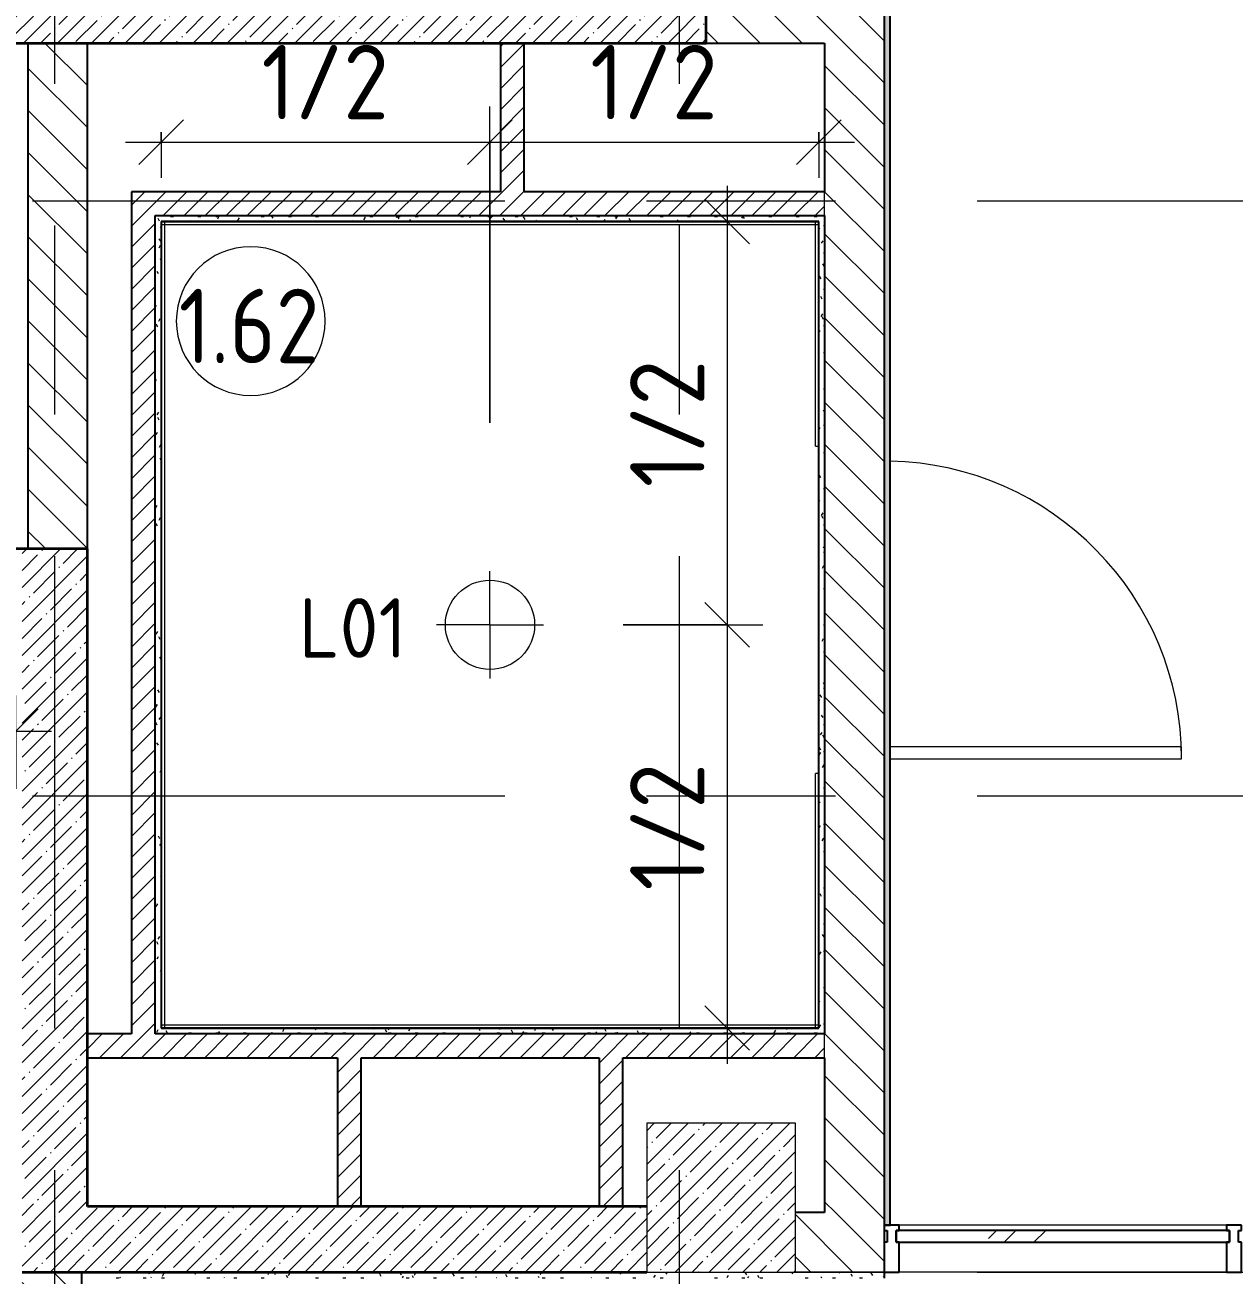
# Model space of a CAD drawing. Header units: millimetres. Extents: x 81425 to 274970, y -8553 to 29000.
# Drawn here: x 98510 to 102574, y 13390 to 17591 of the extents above; entities that cross this region are included whole.
import ezdxf

# ---------------------------------------------------------------- set-up
doc = ezdxf.new("R2010")
doc.units = ezdxf.units.MM
doc.linetypes.add('Осевая', pattern=[3175, 635, -476.25, 1587.5, -476.25])
for name, color, linetype, lineweight in [('A-ANNO-DIMS', 7, 'Continuous', 9), ('A-ANNO-DIMS-100', 7, 'Continuous', 9), ('A-ANNO-NOTE', 7, 'Continuous', 9), ('A-AREA-IDEN', 7, 'Continuous', 9), ('A-DOOR', 7, 'Continuous', 9), ('A-DOOR-1', 7, 'Continuous', 13), ('A-GLAZ-CURT', 7, 'Continuous', 9), ('A-GLAZ-CURT-1', 7, 'Continuous', 25), ('A-GLAZ-CWMG', 7, 'Continuous', 9), ('A-GLAZ-CWMG-1', 7, 'Continuous', 25), ('A-WALL', 7, 'Continuous', 9), ('E-LITE-EQPM-IDEN', 7, 'Continuous', 9), ('I-WALL', 7, 'Continuous', 9), ('S-COLS', 7, 'Continuous', 9), ('Оси-2', 7, 'Осевая', 9)]:
    doc.layers.add(name, color=color, linetype=linetype, lineweight=lineweight)
for name, color, linetype, lineweight, true_color in [('A-WALL-1', 7, 'Continuous', 35, 0x3c3c3c), ('A-WALL-2', 7, 'Continuous', 25, 0x3c3c3c), ('A-WALL-FNSH-2', 7, 'Continuous', 13, 0x3c3c3c)]:
    doc.layers.add(name, color=color, linetype=linetype, lineweight=lineweight, true_color=true_color)
doc.styles.add('GOST Common', font='GOST_Common.ttf', dxfattribs={"height": 200})
doc.styles.add('GOST Common_1', font='GOST_Common.ttf', dxfattribs={"width": 0.9, "height": 250})
doc.styles.add('ISOCPEUR', font='isocpeur.ttf', dxfattribs={"width": 0.9, "height": 250})
doc.dimstyles.new('ISO-2_5_0_9К_БОЛЬШОЙ_1', dxfattribs={"dimscale": 304.8, "dimtxt": 248.995294, "dimasz": 0.492126, "dimexe": 0.393701, "dimexo": 0.984252, "dimgap": 0, "dimtad": 1, "dimdec": 0, "dimrnd": 10, "dimzin": 0, "dimdsep": 46, "dimtxsty": 'ISOCPEUR', "dimblk1": 'OBLIQUE', "dimblk2": 'OBLIQUE', "dimsah": 1, "dimcen": 0.09, "dimdle": 0.393701, "dimazin": 0, "dimtfac": 1, "dimtdec": 4, "dimtix": 1, "dimtmove": 0, "dimatfit": 3, "dimfxl": 1, "dimtvp": 1, "dimtolj": 1, "dimtzin": 0, "dimarcsym": 2})
pattern_1 = [(135, (0, 0), (-70.71068, -70.71068), [])]
pattern_2 = [(45, (0, 0), (-57.024626, 57.024626), []), (45, (57.025, 0), (-57.024626, 57.024626), [100.806, -20.161, 3.353, -16.808])]
pattern_3 = [(45, (0, 0), (-35.35534, 35.35534), [])]
pattern_4 = [(0, (0, 0), (121.92, 30.48), [10.058, -81.382, 10.058, -81.382, -487.68]), (0, (0, 0), (121.92, 30.48), [-182.88, 10.058, -172.822, 10.058, -81.382, -213.36]), (0, (0, 0), (121.92, 30.48), [-457.2, 10.058, -50.902, 10.058, -142.342]), (120, (45.72, 15.24), (-87.356454, 90.345817), [10.058, -81.382, 10.058, -81.382, -487.68]), (120, (45.72, 15.24), (-87.356454, 90.345817), [-182.88, 10.058, -172.822, 10.058, -81.382, -213.36]), (120, (45.72, 15.24), (-87.356454, 90.345817), [-457.2, 10.058, -50.902, 10.058, -142.342]), (240, (60.96, 76.2), (-34.563546, -120.825817), [10.058, -81.382, 10.058, -81.382, -487.68]), (240, (60.96, 76.2), (-34.563546, -120.825817), [-182.88, 10.058, -172.822, 10.058, -81.382, -213.36]), (240, (60.96, 76.2), (-34.563546, -120.825817), [-457.2, 10.058, -50.902, 10.058, -142.342])]

# ---------------------------------------------------------------- blocks, each defined once
blk = doc.blocks.new('110_Дверь_СКБ_1Ст_Внутренняя1 - Д-4 1100x2100h_су мгн-31800557-План расстановки осветительного оборудования 1 этажа в осях 23-33')
at = {"layer": 'A-DOOR'}
blk.add_arc((512.5, 100), 1000, 90, 178.8508, dxfattribs=at)
at = {"layer": 'A-DOOR-1'}
for p, q in [((512.5, 1100), (472.5, 1100)), ((472.5, 1100), (472.5, 120)), ((512.5, 120), (512.5, 1100))]:
    blk.add_line(p, q, dxfattribs=at)
blk = doc.blocks.new('BSC_Колонна _Прямоугольная - 500х500-17857564-План расстановки осветительного оборудования 1 этажа в осях 23-33')
at = {"layer": 'S-COLS'}
h = blk.add_hatch(dxfattribs=at)
h.set_pattern_fill('FP_25', color=256, style=0, pattern_type=2)
h.set_pattern_definition([(45, (-100850, -13650), (-57.024626, 57.024626), []), (45, (-100792.975, -13650), (-57.024626, 57.024626), [100.806, -20.161, 3.353, -16.808])])
h.paths.add_polyline_path([(-250, -250), (250, -250), (250, 250), (-250, 250), (-250, -32.9)])
for p, q in [((250, 250), (-250, 250)), ((-250, 250), (-250, -250)), ((250, -250), (250, 250)), ((-250, -250), (250, -250))]:
    blk.add_line(p, q, dxfattribs=at)
blk = doc.blocks.new('Системная панель - Стекло - 40мм-32352615-План расстановки осветительного оборудования 1 этажа в осях 23-33')
at = {"layer": 'A-GLAZ-CURT'}
h = blk.add_hatch(dxfattribs=at)
h.set_pattern_fill('FP_37', color=256, style=0, pattern_type=2)
h.set_pattern_definition([(225, (102098.5, 13440), (282.8427, -282.8427), [200, -600]), (225, (102298.5, 13540), (282.8427, -282.8427), [600, -200]), (225, (101898.5, 13640), (282.8427, -282.8427), [200, -600])])
h.paths.add_polyline_path([(-560.5, 40), (-560.5, 0), (560.5, 0), (560.5, 40), (188.1, 40)])
at = {"layer": 'A-GLAZ-CURT-1'}
for p, q in [((560.5, 40), (-560.5, 40)), ((-560.5, 40), (-560.5, 0)), ((560.5, 0), (560.5, 40)), ((-560.5, 0), (560.5, 0))]:
    blk.add_line(p, q, dxfattribs=at)
blk = doc.blocks.new('Прямоугольный импост - Импост структурный с накладкой - 160мм Темный-32352607-План расстановки осветительного оборудования 1 этажа в осях 23-33')
at = {"layer": 'A-GLAZ-CWMG-1'}
for p, q in [((-50, 0), (-50, 17)), ((-50, 17), (0, 17)), ((-40, 0), (-50, 0)), ((-40, -40), (-40, 0)), ((0, 0), (-10, 0)), ((-10, 0), (-10, -40)), ((0, 17), (0, 0)), ((-50, -140), (-50, -40)), ((-50, -40), (-40, -40)), ((-10, -40), (0, -40)), ((0, -40), (0, -140)), ((0, -140), (-50, -140))]:
    blk.add_line(p, q, dxfattribs=at)
blk = doc.blocks.new('Прямоугольный импост - Импост структурный с накладкой - 160мм Темный-32352613-План расстановки осветительного оборудования 1 этажа в осях 23-33')
at = {"layer": 'A-GLAZ-CWMG'}
for p, q in [((102549, 13557), (101448, 13557)), ((102549, 13400), (101448, 13400))]:
    blk.add_line(p, q, dxfattribs=at)
blk = doc.blocks.new('Прямоугольный импост - Импост структурный с накладкой - 160мм Темный-32352604-План расстановки осветительного оборудования 1 этажа в осях 23-33')
at = {"layer": 'A-GLAZ-CWMG-1'}
for p, q in [((-25, 0), (-25, 17)), ((-25, 17), (25, 17)), ((-15, 0), (-25, 0)), ((-15, -40), (-15, 0)), ((25, 0), (15, 0)), ((15, 0), (15, -40)), ((25, 17), (25, 0)), ((-25, -140), (-25, -40)), ((-25, -40), (-15, -40)), ((15, -40), (25, -40)), ((25, -40), (25, -140)), ((25, -140), (-25, -140))]:
    blk.add_line(p, q, dxfattribs=at)
blk = doc.blocks.new('DIMBLOCK27-План расстановки осветительного оборудования 1 этажа в осях 23-33')
at = {"layer": 'A-ANNO-DIMS-100'}
for p, q in [((98479, 15023.5), (98479, 15337.5)), ((96650, 15229.9), (96650, 15097.5)), ((96650, 15217.5), (96650, 15229.9)), ((96650, 15217.5), (98599, 15217.5)), ((98479, 15217.5), (98479, 15023.5))]:
    blk.add_line(p, q, dxfattribs=at)
at = {"layer": 'A-ANNO-DIMS-100', "lineweight": 20}
for p, q in [((96650, 15217.5), (96725, 15292.5)), ((98479, 15217.5), (98554, 15292.5)), ((96650, 15217.5), (96575, 15142.5)), ((98479, 15217.5), (98404, 15142.5))]:
    blk.add_line(p, q, dxfattribs=at)
at = {"layer": 'A-ANNO-DIMS-100', "color": 0, "insert": (97349, 15544.1), "char_height": 250, "width": 517.144, "attachment_point": 1, "line_spacing_factor": 1.149209, "style": 'ISOCPEUR'}
blk.add_mtext('1/2', dxfattribs=at)
blk = doc.blocks.new('_Oblique')
at = {"color": 0, "linetype": 'ByBlock', "lineweight": -2}
blk.add_line((-0.5, -0.5), (0.5, 0.5), dxfattribs=at)
blk = doc.blocks.new('DIMBLOCK106-План расстановки осветительного оборудования 1 этажа в осях 23-33')
at = {"layer": 'A-ANNO-DIMS-100'}
for p, q in [((100073, 16253.3), (100073, 17317)), ((98968, 17230), (98968, 17077)), ((98968, 17197), (98968, 17230)), ((98848, 17197), (100073, 17197)), ((100073, 17197), (100073, 16253.3))]:
    blk.add_line(p, q, dxfattribs=at)
at = {"layer": 'A-ANNO-DIMS-100', "lineweight": 20}
for p, q in [((98968, 17197), (99043, 17272)), ((100073, 17197), (100148, 17272)), ((98968, 17197), (98893, 17122)), ((100073, 17197), (99998, 17122))]:
    blk.add_line(p, q, dxfattribs=at)
at = {"layer": 'A-ANNO-DIMS-100', "color": 0, "insert": (99305, 17523.6), "char_height": 250, "width": 517.144, "attachment_point": 1, "line_spacing_factor": 1.149209, "style": 'ISOCPEUR'}
blk.add_mtext('1/2', dxfattribs=at)
blk = doc.blocks.new('DIMBLOCK107-План расстановки осветительного оборудования 1 этажа в осях 23-33')
at = {"layer": 'A-ANNO-DIMS-100'}
for p, q in [((100073, 16253.3), (100073, 17317)), ((101178, 17230), (101178, 17077)), ((101178, 17197), (101178, 17230)), ((100073, 17197), (101298, 17197)), ((100073, 17197), (100073, 16253.3))]:
    blk.add_line(p, q, dxfattribs=at)
at = {"layer": 'A-ANNO-DIMS-100', "lineweight": 20}
for p, q in [((100073, 17197), (100148, 17272)), ((101178, 17197), (101253, 17272)), ((100073, 17197), (99998, 17122)), ((101178, 17197), (101103, 17122))]:
    blk.add_line(p, q, dxfattribs=at)
at = {"layer": 'A-ANNO-DIMS-100', "color": 0, "insert": (100410, 17523.6), "char_height": 250, "width": 517.144, "attachment_point": 1, "line_spacing_factor": 1.149209, "style": 'ISOCPEUR'}
blk.add_mtext('1/2', dxfattribs=at)
blk = doc.blocks.new('DIMBLOCK108-План расстановки осветительного оборудования 1 этажа в осях 23-33')
at = {"layer": 'A-ANNO-DIMS-100'}
for p, q in [((100870.7, 17050), (100870.7, 15575)), ((100676.8, 16930), (100990.7, 16930)), ((100870.7, 16930), (100676.8, 16930)), ((100520.5, 15575), (100990.7, 15575)), ((100870.7, 15575), (100520.5, 15575))]:
    blk.add_line(p, q, dxfattribs=at)
at = {"layer": 'A-ANNO-DIMS-100', "lineweight": 20}
for p, q in [((100870.7, 16930), (100795.7, 17005)), ((100870.7, 16930), (100945.7, 16855)), ((100870.7, 15575), (100795.7, 15650)), ((100870.7, 15575), (100945.7, 15500))]:
    blk.add_line(p, q, dxfattribs=at)
at = {"layer": 'A-ANNO-DIMS-100', "color": 0, "insert": (100544.1, 16037), "char_height": 250, "width": 517.144, "attachment_point": 1, "rotation": 90, "line_spacing_factor": 1.149209, "style": 'ISOCPEUR'}
blk.add_mtext('1/2', dxfattribs=at)
blk = doc.blocks.new('DIMBLOCK109-План расстановки осветительного оборудования 1 этажа в осях 23-33')
at = {"layer": 'A-ANNO-DIMS-100', "lineweight": 20}
for p, q in [((100870.7, 15575), (100795.7, 15650)), ((100870.7, 15575), (100945.7, 15500)), ((100870.7, 14220), (100795.7, 14295)), ((100870.7, 14220), (100945.7, 14145))]:
    blk.add_line(p, q, dxfattribs=at)
at = {"layer": 'A-ANNO-DIMS-100'}
for p, q in [((100520.5, 15575), (100990.7, 15575)), ((100870.7, 15575), (100520.5, 15575)), ((100870.7, 15575), (100870.7, 14100)), ((100676.8, 14220), (100990.7, 14220)), ((100870.7, 14220), (100676.8, 14220))]:
    blk.add_line(p, q, dxfattribs=at)
at = {"layer": 'A-ANNO-DIMS-100', "color": 0, "insert": (100544.1, 14682), "char_height": 250, "width": 517.144, "attachment_point": 1, "rotation": 90, "line_spacing_factor": 1.149209, "style": 'ISOCPEUR'}
blk.add_mtext('1/2', dxfattribs=at)
blk = doc.blocks.new('Марка_Помещения - Номер-25198446-План расстановки осветительного оборудования 1 этажа в осях 23-33')
at = {"layer": 'A-AREA-IDEN'}
for start, end in [(360, 180), (180, 360)]:
    blk.add_arc((0, 0), 2.5, start, end, dxfattribs=at)

msp = doc.modelspace()

# ---------------------------------------------------------------- hatches: boundary and pattern name
at = {"layer": 'I-WALL'}
h = msp.add_hatch(dxfattribs=at)
h.set_pattern_fill('FP_1', color=256, style=0, pattern_type=2)
h.set_pattern_definition(pattern_2)
h.paths.add_polyline_path([(100108, 17530), (100800, 17530), (100800, 17750), (94800, 17750), (94800, 17530), (98720, 17530)])
h = msp.add_hatch(dxfattribs=at)
h.set_pattern_fill('FP_3', color=256, style=0, pattern_type=2)
h.set_pattern_definition(pattern_1)
h.paths.add_polyline_path([(101198, 17530), (101398, 17530), (101398, 17730), (100800, 17730), (100800, 17530)])
h = msp.add_hatch(dxfattribs=at)
h.set_pattern_fill('FP_38', color=256, style=0, pattern_type=2)
h.set_pattern_definition(pattern_4)
h.paths.add_polyline_path([(101398, 13557), (101418, 13557), (101418, 17750), (101398, 17750), (101398, 13617.1)])
h = msp.add_hatch(dxfattribs=at)
h.set_pattern_fill('FP_3', color=256, style=0, pattern_type=2)
h.set_pattern_definition(pattern_1)
h.paths.add_polyline_path([(98720, 15830), (98720, 17530), (98520, 17530), (98520, 15830)])
h = msp.add_hatch(dxfattribs=at)
h.set_pattern_fill('FP_2', color=256, style=0, pattern_type=2)
h.set_pattern_definition(pattern_3)
h.paths.add_polyline_path([(100188, 17030), (100188, 17530), (100108, 17530), (100108, 17030)])
h = msp.add_hatch(dxfattribs=at)
h.set_pattern_fill('FP_3', color=256, style=0, pattern_type=2)
h.set_pattern_definition(pattern_1)
h.paths.add_polyline_path([(101398, 13600), (101398, 17530), (101198, 17530), (101198, 13600)])
h = msp.add_hatch(dxfattribs=at)
h.set_pattern_fill('FP_2', color=256, style=0, pattern_type=2)
h.set_pattern_definition(pattern_3)
h.paths.add_polyline_path([(98868, 14200), (98948, 14200), (98948, 17030), (98868, 17030), (98868, 14834.9)])
h = msp.add_hatch(dxfattribs=at)
h.set_pattern_fill('FP_2', color=256, style=0, pattern_type=2)
h.set_pattern_definition(pattern_3)
h.paths.add_polyline_path([(101198, 16950), (101198, 17030), (98948, 17030), (98948, 16950), (100479, 16950)])
h = msp.add_hatch(dxfattribs=at)
h.set_pattern_fill('FP_38', color=256, style=0, pattern_type=2)
h.set_pattern_definition(pattern_4)
h.paths.add_polyline_path([(101178, 16930), (101178, 16950), (98948, 16950), (98948, 16930), (100479, 16930)])
h = msp.add_hatch(dxfattribs=at)
h.set_pattern_fill('FP_38', color=256, style=0, pattern_type=2)
h.set_pattern_definition(pattern_4)
h.paths.add_polyline_path([(98948, 14200), (98968, 14200), (98968, 16930), (98948, 16930), (98948, 14834.9)])
h = msp.add_hatch(dxfattribs=at)
h.set_pattern_fill('FP_38', color=256, style=0, pattern_type=2)
h.set_pattern_definition(pattern_4)
h.paths.add_polyline_path([(101178, 14220), (101198, 14220), (101198, 16950), (101178, 16950), (101178, 14233)])
h = msp.add_hatch(dxfattribs=at)
h.set_pattern_fill('FP_1', color=256, style=0, pattern_type=2)
h.set_pattern_definition(pattern_2)
h.paths.add_polyline_path([(98500, 13620), (98720, 13620), (98720, 15830), (98500, 15830), (98500, 14040)])
h = msp.add_hatch(dxfattribs=at)
h.set_pattern_fill('FP_2', color=256, style=0, pattern_type=2)
h.set_pattern_definition(pattern_3)
h.paths.add_polyline_path([(100520, 14120), (101198, 14120), (101198, 14200), (98720, 14200), (98720, 14120), (100479, 14120)])
h = msp.add_hatch(dxfattribs=at)
h.set_pattern_fill('FP_38', color=256, style=0, pattern_type=2)
h.set_pattern_definition(pattern_4)
h.paths.add_polyline_path([(100479, 14200), (101198, 14200), (101198, 14220), (98968, 14220), (98968, 14200), (99147.5, 14200)])
h = msp.add_hatch(dxfattribs=at)
h.set_pattern_fill('FP_2', color=256, style=0, pattern_type=2)
h.set_pattern_definition(pattern_3)
h.paths.add_polyline_path([(99640, 13620), (99640, 14120), (99560, 14120), (99560, 13620)])
h = msp.add_hatch(dxfattribs=at)
h.set_pattern_fill('FP_2', color=256, style=0, pattern_type=2)
h.set_pattern_definition(pattern_3)
h.paths.add_polyline_path([(100440, 13620), (100520, 13620), (100520, 14120), (100440, 14120)])
h = msp.add_hatch(dxfattribs=at)
h.set_pattern_fill('FP_1', color=256, style=0, pattern_type=2)
h.set_pattern_definition(pattern_2)
h.paths.add_polyline_path([(100479, 13400), (100600, 13400), (100600, 13620), (98500, 13620), (98500, 13400), (99147.5, 13400)])
h = msp.add_hatch(dxfattribs=at)
h.set_pattern_fill('FP_3', color=256, style=0, pattern_type=2)
h.set_pattern_definition(pattern_1)
h.paths.add_polyline_path([(110550, 13400), (110550, 13600), (109829, 13600), (109829, 13400), (110464.9, 13400)])
h.paths.add_polyline_path([(105550, 13400), (105550, 13600), (105400, 13600), (105400, 13400)])
h.paths.add_polyline_path([(106610, 13400), (106610, 13600), (106050, 13600), (106051, 13400)])
h.paths.add_polyline_path([(101100, 13400), (101398, 13400), (101398, 13600), (101100, 13600)])
h = msp.add_hatch(dxfattribs=at)
h.set_pattern_fill('FP_3', color=256, style=0, pattern_type=2)
h.set_pattern_definition(pattern_1)
h.paths.add_polyline_path([(98500, 10600), (98700, 10600), (98700, 11320), (98500, 11320), (98500, 11120)])
h.paths.add_polyline_path([(98700, 13220), (98700, 13400), (98500, 13400), (98500, 13220)])
h = msp.add_hatch(dxfattribs=at)
h.set_pattern_fill('FP_38', color=256, style=0, pattern_type=2)
h.set_pattern_definition(pattern_4)
h.paths.add_polyline_path([(101398, 13380), (101399, 13380), (101398, 13400), (98700, 13400), (98700, 13380), (101100, 13380)])

# ---------------------------------------------------------------- linework, layer by layer
at = {"layer": 'A-ANNO-NOTE'}
for q in [(100073, 15755), (99893, 15575), (100253, 15575), (100073, 15395)]:
    msp.add_line((100073, 15575), q, dxfattribs=at)
msp.add_circle((100073, 15575), 150, dxfattribs=at)
at = {"layer": 'A-WALL'}
for p, q in [((101198, 16950), (101198, 17030)), ((101198, 14120), (101198, 14200)), ((101100, 13400), (101398, 13400)), ((101398, 13400), (101100, 13400))]:
    msp.add_line(p, q, dxfattribs=at)
at = {"layer": 'A-WALL-1'}
for p, q in [((100800, 17530), (100800, 20754)), ((97720, 17530), (100800, 17530)), ((98720, 15830), (97720, 15830)), ((98720, 13620), (98720, 15830)), ((100600, 13620), (98720, 13620)), ((98500, 13400), (100600, 13400))]:
    msp.add_line(p, q, dxfattribs=at)
at = {"layer": 'A-WALL-2'}
for p, q in [((101398, 17730), (101398, 13400)), ((101418, 13557), (101418, 17750)), ((98520, 17530), (98520, 15830)), ((98720, 15830), (98720, 17530)), ((100108, 17530), (100108, 17030)), ((100188, 17030), (100188, 17530)), ((100800, 17530), (101198, 17530)), ((101198, 17530), (101198, 17030)), ((100108, 17030), (98868, 17030)), ((98868, 17030), (98868, 14200)), ((101198, 17030), (100188, 17030)), ((98948, 16950), (101198, 16950)), ((98948, 14200), (98948, 16950)), ((98968, 16930), (98968, 14220)), ((101178, 16930), (98968, 16930)), ((101178, 14220), (101178, 16930)), ((101198, 16950), (101198, 14200)), ((98868, 14200), (98720, 14200)), ((101198, 14200), (98948, 14200)), ((98968, 14220), (101178, 14220)), ((98720, 14120), (99560, 14120)), ((99560, 14120), (99560, 13620)), ((99640, 14120), (100440, 14120)), ((99640, 13620), (99640, 14120)), ((100440, 14120), (100440, 13620)), ((100520, 14120), (101198, 14120)), ((100520, 13620), (100520, 14120)), ((101198, 14120), (101198, 13600)), ((101198, 13600), (101100, 13600)), ((101398, 13557), (101418, 13557)), ((100600, 13400), (98500, 13400)), ((98700, 13400), (98700, 13220)), ((101399, 13400), (101398, 13400)), ((101399, 13379), (101399, 13400))]:
    msp.add_line(p, q, dxfattribs=at)
at = {"layer": 'A-WALL-FNSH-2'}
for p, q in [((101419, 13557), (101419, 17751)), ((98969, 14221), (98969, 16929)), ((98969, 16929), (101177, 16929)), ((101177, 16929), (101177, 14221)), ((101177, 14221), (98969, 14221)), ((101418, 13557), (101419, 13557))]:
    msp.add_line(p, q, dxfattribs=at)
at = {"layer": 'I-WALL'}
for p, q in [((98979, 16930), (98979, 14220)), ((101167, 16175), (101167, 16930)), ((101178, 16919), (98968, 16919)), ((101167, 16175), (101178, 16175)), ((101167, 14220), (101167, 15075)), ((101178, 15075), (101167, 15075)), ((98968, 14231), (101178, 14231))]:
    msp.add_line(p, q, dxfattribs=at)
at = {"layer": 'Оси-2'}
for p, q in [((100710, 406.8), (100710, 19528.3)), ((98610, 406.8), (98610, 19415.1)), ((84724.5, 17000), (122788, 17000)), ((84724.5, 15000), (122188, 15000)), ((84724.5, 13400), (122188, 13400))]:
    msp.add_line(p, q, dxfattribs=at)

# ---------------------------------------------------------------- block references
at = {"layer": 'A-AREA-IDEN', "xscale": 99.99999999999993, "yscale": 99.99999999999993, "zscale": 99.99999999999993}
msp.add_blockref('Марка_Помещения - Номер-25198446-План расстановки осветительного оборудования 1 этажа в осях 23-33', (99268.7, 16595.6), dxfattribs=at)
at = {"layer": 'A-DOOR', "rotation": 270}
msp.add_blockref('110_Дверь_СКБ_1Ст_Внутренняя1 - Д-4 1100x2100h_су мгн-31800557-План расстановки осветительного оборудования 1 этажа в осях 23-33', (101298, 15637.5), dxfattribs=at)
at = {"layer": 'A-GLAZ-CURT', "rotation": 180}
msp.add_blockref('Системная панель - Стекло - 40мм-32352615-План расстановки осветительного оборудования 1 этажа в осях 23-33', (101998.5, 13540), dxfattribs=at)
at = {"layer": 'A-GLAZ-CWMG', "extrusion": (0, 0, -1)}
for name, p in [('Прямоугольный импост - Импост структурный с накладкой - 160мм Темный-32352607-План расстановки осветительного оборудования 1 этажа в осях 23-33', (-101398, 13540)), ('Прямоугольный импост - Импост структурный с накладкой - 160мм Темный-32352604-План расстановки осветительного оборудования 1 этажа в осях 23-33', (-102574, 13540))]:
    msp.add_blockref(name, p, dxfattribs=at)
at = {"layer": 'A-GLAZ-CWMG'}
msp.add_blockref('Прямоугольный импост - Импост структурный с накладкой - 160мм Темный-32352613-План расстановки осветительного оборудования 1 этажа в осях 23-33', (0, 0), dxfattribs=at)
at = {"layer": 'S-COLS'}
msp.add_blockref('BSC_Колонна _Прямоугольная - 500х500-17857564-План расстановки осветительного оборудования 1 этажа в осях 23-33', (100850, 13650), dxfattribs=at)

# ---------------------------------------------------------------- texts
at = {"layer": 'A-AREA-IDEN', "insert": (99026.8, 16704.1), "char_height": 250, "width": 606.076, "attachment_point": 1, "style": 'GOST Common_1'}
msp.add_mtext('1.62', dxfattribs=at)
at = {"layer": 'E-LITE-EQPM-IDEN', "insert": (99430.2, 15664.3), "char_height": 200, "width": 472.996, "attachment_point": 1, "style": 'GOST Common'}
msp.add_mtext('L01', dxfattribs=at)

# ---------------------------------------------------------------- dimensions: what is measured, and where the dimension line sits
at = {"layer": 'A-ANNO-DIMS'}
for base, p1, p2, override, picture, middle in [((100073, 17197), (98968, 16930), (100073, 15953.3), {"dimpost": '<>', "dimfxl": 1474.778302}, 'DIMBLOCK106-План расстановки осветительного оборудования 1 этажа в осях 23-33', (99520.5, 17322)), ((101178, 17197), (100073, 15953.3), (101178, 16930), {"dimpost": '<>', "dimfxl": 1474.778302}, 'DIMBLOCK107-План расстановки осветительного оборудования 1 этажа в осях 23-33', (100625.5, 17322)), ((98479, 15217.5), (96650, 14929.9), (98479, 15323.5), {"dimpost": '<>', "dimfxl": 1870.881598}, 'DIMBLOCK27-План расстановки осветительного оборудования 1 этажа в осях 23-33', (97564.5, 15342.5))]:
    dim = msp.add_linear_dim(base=base, p1=p1, p2=p2, text='1/2', dimstyle='ISO-2_5_0_9К_БОЛЬШОЙ_1', override=override, dxfattribs=at)
    dim.commit()
    dim.dimension.update_dxf_attribs({"geometry": picture, "text_midpoint": middle})
for base, p1, p2, picture, middle in [((100870.7, 15575), (100976.8, 16930), (100220.5, 15575), 'DIMBLOCK108-План расстановки осветительного оборудования 1 этажа в осях 23-33', (100745.7, 16252.5)), ((100870.7, 14220), (100220.5, 15575), (100976.8, 14220), 'DIMBLOCK109-План расстановки осветительного оборудования 1 этажа в осях 23-33', (100745.7, 14897.5))]:
    dim = msp.add_linear_dim(base=base, p1=p1, p2=p2, angle=90, text='1/2', dimstyle='ISO-2_5_0_9К_БОЛЬШОЙ_1', override={"dimpost": '<>', "dimfxl": 1551.783371}, dxfattribs=at)
    dim.commit()
    dim.dimension.update_dxf_attribs({"geometry": picture, "text_midpoint": middle})

doc.saveas('drawing.dxf')
